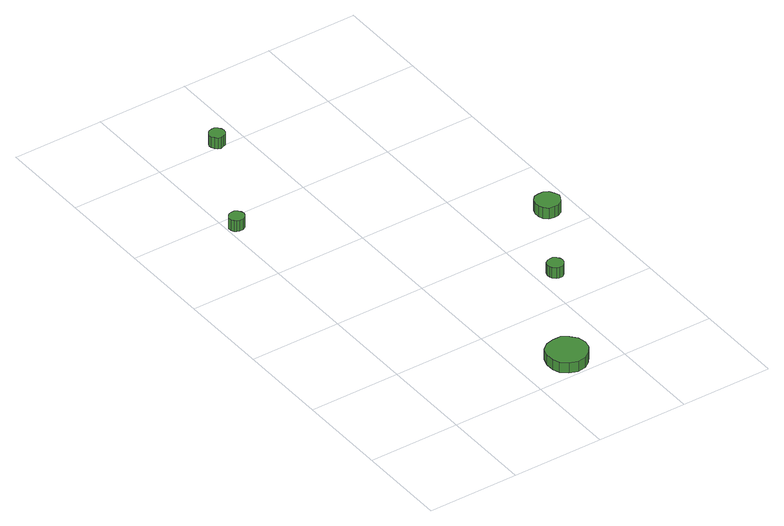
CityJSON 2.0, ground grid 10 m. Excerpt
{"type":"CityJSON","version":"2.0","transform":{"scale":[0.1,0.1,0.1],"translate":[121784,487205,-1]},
"CityObjects":{
"tree1":{"type":"SolitaryVegetationObject","attributes":{"function":"something"},"geometry":[{"type":"MultiSurface","lod":"1","boundaries":[[[0,1,2,3,4,5,6,7,8,9,10,11,12,13,14]],[[15,16,17,18,19,20,21,22,23,24,25,26,27,28,29]],[[0,29,28,1]],[[1,28,27,2]],[[2,27,26,3]],[[3,26,25,4]],[[4,25,24,5]],[[5,24,23,6]],[[6,23,22,7]],[[7,22,21,8]],[[8,21,20,9]],[[9,20,19,10]],[[10,19,18,11]],[[11,18,17,12]],[[12,17,16,13]],[[13,16,15,14]],[[14,15,29,0]]]}]},
"tree2":{"type":"SolitaryVegetationObject","attributes":{"function":"something"},"geometry":[{"type":"MultiSurface","lod":"1","boundaries":[[[30,31,32,33,34,35,36,37,38,39,40,41,42,43,44]],[[45,46,47,48,49,50,51,52,53,54,55,56,57,58,59]],[[30,59,58,31]],[[31,58,57,32]],[[32,57,56,33]],[[33,56,55,34]],[[34,55,54,35]],[[35,54,53,36]],[[36,53,52,37]],[[37,52,51,38]],[[38,51,50,39]],[[39,50,49,40]],[[40,49,48,41]],[[41,48,47,42]],[[42,47,46,43]],[[43,46,45,44]],[[44,45,59,30]]]}]},
"tree3":{"type":"SolitaryVegetationObject","attributes":{"function":"something"},"geometry":[{"type":"MultiSurface","lod":"1","boundaries":[[[60,61,62,63,64,65,66,67,68,69,70,71,72,73,74]],[[75,76,77,78,79,80,81,82,83,84,85,86,87,88,89]],[[60,89,88,61]],[[61,88,87,62]],[[62,87,86,63]],[[63,86,85,64]],[[64,85,84,65]],[[65,84,83,66]],[[66,83,82,67]],[[67,82,81,68]],[[68,81,80,69]],[[69,80,79,70]],[[70,79,78,71]],[[71,78,77,72]],[[72,77,76,73]],[[73,76,75,74]],[[74,75,89,60]]]}]},
"tree4":{"type":"SolitaryVegetationObject","attributes":{"function":"something"},"geometry":[{"type":"MultiSurface","lod":"1","boundaries":[[[90,91,92,93,94,95,96,97,98,99,100,101,102,103,104]],[[105,106,107,108,109,110,111,112,113,114,115,116,117,118,119]],[[90,119,118,91]],[[91,118,117,92]],[[92,117,116,93]],[[93,116,115,94]],[[94,115,114,95]],[[95,114,113,96]],[[96,113,112,97]],[[97,112,111,98]],[[98,111,110,99]],[[99,110,109,100]],[[100,109,108,101]],[[101,108,107,102]],[[102,107,106,103]],[[103,106,105,104]],[[104,105,119,90]]]}]},
"tree5":{"type":"SolitaryVegetationObject","attributes":{"function":"something"},"geometry":[{"type":"MultiSurface","lod":"1","boundaries":[[[120,121,122,123,124,125,126,127,128,129,130,131,132,133,134]],[[135,136,137,138,139,140,141,142,143,144,145,146,147,148,149]],[[120,149,148,121]],[[121,148,147,122]],[[122,147,146,123]],[[123,146,145,124]],[[124,145,144,125]],[[125,144,143,126]],[[126,143,142,127]],[[127,142,141,128]],[[128,141,140,129]],[[129,140,139,130]],[[130,139,138,131]],[[131,138,137,132]],[[132,137,136,133]],[[133,136,135,134]],[[134,135,149,120]]]}]}
},
"vertices":[
[17,382,21],[16,385,21],[14,388,21],[11,390,21],[7,390,21],[4,389,21],[2,387,21],[0,384,21],[0,380,21],[2,377,21],[4,375,21],[7,374,21],[11,374,21],[14,376,21],[16,379,21],[16,379,8],[14,376,8],[11,374,8],[7,374,8],[4,375,8],[2,377,8],[0,380,8],[0,384,8],[2,387,8],[4,389,8],[7,390,8],[11,390,8],[14,388,8],[16,385,8],[17,382,8],
[171,25,17],[169,34,17],[163,41,17],[156,46,17],[147,46,17],[138,44,17],[131,38,17],[128,29,17],[128,20,17],[131,12,17],[138,6,17],[147,3,17],[156,4,17],[163,9,17],[169,16,17],[169,16,5],[163,9,5],[156,4,5],[147,3,5],[138,6,5],[131,12,5],[128,20,5],[128,29,5],[131,38,5],[138,44,5],[147,46,5],[156,46,5],[163,41,5],[169,34,5],[171,25,5],
[77,501,23],[76,504,23],[74,507,23],[71,509,23],[68,509,23],[64,508,23],[62,506,23],[60,502,23],[60,499,23],[62,496,23],[64,493,23],[68,492,23],[71,493,23],[74,494,23],[76,497,23],[76,497,10],[74,494,10],[71,493,10],[68,492,10],[64,493,10],[62,496,10],[60,499,10],[60,502,10],[62,506,10],[64,508,10],[68,509,10],[71,509,10],[74,507,10],[76,504,10],[77,501,10],
[228,145,19],[227,148,19],[225,151,19],[222,153,19],[218,153,19],[215,152,19],[212,150,19],[211,146,19],[211,143,19],[212,140,19],[215,137,19],[218,136,19],[222,136,19],[225,138,19],[227,141,19],[227,141,6],[225,138,6],[222,136,6],[218,136,6],[215,137,6],[212,140,6],[211,143,6],[211,146,6],[212,150,6],[215,152,6],[218,153,6],[222,153,6],[225,151,6],[227,148,6],[228,145,6],
[284,230,21],[282,235,21],[279,240,21],[274,243,21],[269,243,21],[263,242,21],[259,238,21],[257,233,21],[257,227,21],[259,222,21],[263,218,21],[269,217,21],[274,217,21],[279,220,21],[282,225,21],[282,225,8],[279,220,8],[274,217,8],[269,217,8],[263,218,8],[259,222,8],[257,227,8],[257,233,8],[259,238,8],[263,242,8],[269,243,8],[274,243,8],[279,240,8],[282,235,8],[284,230,8]
]}
